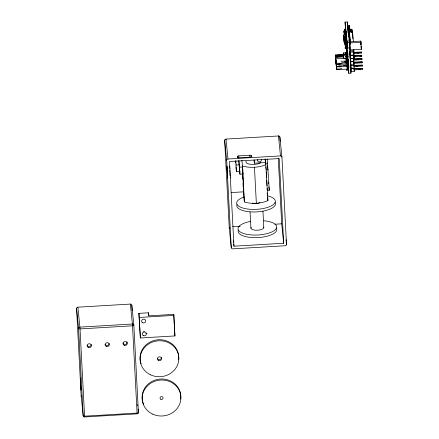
<?xml version="1.0" encoding="UTF-8"?>
<svg xmlns="http://www.w3.org/2000/svg" width="439" height="439" viewBox="0 0 439 439"><rect width="100%" height="100%" fill="white"/><g stroke="black" fill="none" stroke-linecap="round" stroke-linejoin="round"><path stroke-width="0.66" d="M345.394 40.811L345.575 44.301L345.394 40.811L346.783 40.629L346.799 40.992M344.16 40.317L344.099 39.532M345.114 36.881L346.201 34.154L345.795 34.165L344.802 36.036L345.114 36.881L346.239 34.533L345.866 34.549L344.84 36.415L343.863 36.646L343.688 34.868L344.549 34.456L345.877 34.73M346.366 36.108L346.322 35.329L345.916 35.34L344.922 37.211L345.235 38.056L346.349 36.223L346.36 35.707L345.987 35.729L344.961 37.589M84.628 416.995L79.997 328.202L77.89 307.179L130.378 304.073A1.383 1.284 -5.8 0 1 131.826 305.275L133.851 325.217L138.422 412.484A1.383 1.284 -5.8 0 1 137.111 413.845L84.623 416.951A1.383 1.284 -5.8 0 1 83.174 415.749L81.149 395.808L76.578 308.546A1.383 1.284 -5.8 0 1 77.89 307.179M347.397 48.499L347.304 46.902L347.326 47.631M345.778 30.664L345.723 29.622L346.014 33.32C342.442 35.329 344.406 27.844 345.855 31.361C346.376 31.833 342.65 31.257 344.505 32.684M347.6 60.867L347.556 60.362L347.726 62.184M347.99 64.769L347.907 63.452L348.292 66.037M345.334 30.664L345.23 29.073L344.774 29.161L344.867 30.478L345.328 30.51L345.46 28.903L345.586 30.653L345.252 29.896M345.46 28.903C346.173 29.764 344.549 29.792 345.263 29.545M345.965 34.237L345.932 34.994L345.691 33.304L345.471 34.001M335.851 61.828L335.901 59.726L336.186 63.37L336.269 62.02M346.59 50.82L346.744 52.806L346.497 48.669M347.15 56.45L346.964 54.041L346.344 54.634L347.238 58.173L343.83 58.425L343.693 57.136M347.759 66.997L347.726 68.264L348.39 68.994L336.647 69.691L335.67 58.563L346.914 58.327L347.776 66.366M343.896 37.875L343.88 37.82M345.498 42.764L345.52 43.099M349.938 46.978L349.976 42.726M346.656 43.543L346.634 43.22L346.892 45.382L346.486 45.42L346.448 45.014M348.165 32.546L348.665 31.937L347.984 29.194L348.379 29.215L348.165 32.546L349.79 31.844L349.718 28.919L349.987 32.003M346.881 59.397L346.914 58.327L346.59 59.27M345.284 29.6L345.23 29.073M345.542 34.741L345.433 33.32M360.814 42.813L360.995 44.087L360.375 44.026M346.305 54.041L345.74 53.893L345.718 52.905L347.765 52.746M347.699 57.224L345.91 57.152L345.888 56.165L347.94 56.005M348.484 60.45L346.08 60.412L346.058 59.424L348.111 59.265M348.654 63.71L346.25 63.671L346.228 62.684L348.281 62.525M348.824 66.969L346.426 66.931L346.398 65.943L348.451 65.784M348.994 70.229L346.596 70.191L346.569 69.203L348.621 69.044M350.887 71.612L351.238 71.442L351.348 68.166L350.876 64.928L350.492 51.868L349.757 51.078L353.165 50.875L353.285 52L354.3 71.409L350.887 71.612L350.552 65.175L353.96 64.977L353.675 60.571L353.79 61.718L350.355 61.685L353.79 61.718M80.288 378.1L80.974 390.035L80.513 380.882M343.995 39.598L343.984 39.653M349.96 42.353L349.943 42.045M350.19 40.695L349.356 32.212L348.281 32.574M350.256 41.974L349.362 32.228L348.681 35.921L349.927 39.422L349.109 40.756L349.06 40.251M350.728 50.957L350.657 49.678M350.075 52.515L350.163 51.198L350.338 52.499M336.181 60.791L335.67 58.563L336.45 65.965L336.45 62.728L336.109 64.396M336.631 66.514L336.647 69.691L341.91 68.5M336.307 61.345L336.241 65.691M345.46 41.963L345.482 42.177M343.962 39.323L343.956 39.411M346.206 42.989C347.013 42.226 347.117 44.591 346.815 43.06L346.206 42.989L346.234 43.499L346.848 43.571M346.585 45.502L345.948 45.76L345.937 45.129L346.541 45.091L346.601 45.821L346.525 45.387M346.075 46.968L346.08 47.516L346.102 46.721L346.711 46.682L346.772 47.412M344.22 40.783L344.236 41.096M351.167 32.288L351.546 29.578L348.094 29.687L348.544 32.563M349.532 31.537L350.679 31.438L350.75 30.955L349.406 31.026M345.74 53.893L345.718 52.905M345.91 57.152L345.888 56.165M346.08 60.412L346.058 59.424M346.25 63.671L346.228 62.684M346.426 66.931L346.398 65.943M346.596 70.191L346.569 69.203M344.149 39.96L344.105 39.609M346.113 47.324L346.755 47.094M344.105 39.702L344.22 39.933M335.978 63.095L336.197 61.926M346.909 43.071L346.892 42.813M345.987 41.079L345.932 38.775L346.623 38.736L346.711 39.85M350.146 43.357L350.026 43.697L349.998 43.049M346.623 38.736L346.651 39.236L345.872 38.972L345.937 39.636L346.689 39.4L346.942 44.218M346.673 41.25L346.81 40.646L346.794 41.271L345.482 41.217M346.925 43.713L346.81 43.093L346.925 43.713L346.327 43.856M350.092 42.287L350.031 43.664M349.674 42.89L350.075 41.99L349.104 41.968L360.825 41.096L361.324 49.404L350.048 49.953L349.674 42.89L360.951 42.374M346.475 55.934C347.068 52 347.737 56.247 346.475 55.934L347.809 55.802M346.234 43.499L347.029 43.648M346.102 36.903L346.475 36.887L346.47 37.397L345.356 39.236L345.081 38.769L346.102 36.903L346.031 36.519L345.18 36.41M350.004 43.214L349.987 42.912M345.477 37.2L346.031 36.294M345.356 39.236L346.437 36.508L346.031 36.519L345.081 38.769M348.379 29.215L348.122 29.594L347.984 29.194M346.047 41.025L346.651 40.739M351.546 29.578L350.569 30.604L351.546 29.578L351.935 32.596M338.189 68.544L336.647 69.691L336.126 63.161L342.146 63.43M349.598 29.709L349.894 29.55M350.662 55.127L350.037 55.396L349.867 52.131L350.492 51.868L350.015 55.166L353.45 55.193L353.165 50.875M350.838 58.387L350.212 58.656L353.62 58.458L353.505 57.311M350.382 61.915L351.008 61.647M349.57 31.295L350.75 30.955L350.679 31.438M343.688 34.868L344.171 42.391L343.907 36.53L346.08 36.399M345.905 34.489L344.697 34.67L345.669 34.44M346.327 43.34L346.892 43.209M345.46 33.474L345.559 34.911L345.098 34.879L345.005 33.562L345.46 33.474L345.509 34.083M345.948 45.892L345.916 45.48L346.025 47.165L345.916 45.48L346.025 47.165L345.987 45.886M345.586 44.048L344.45 43.889L344.236 39.719L346.404 39.598M347.117 60.736L348.336 60.582M347.249 62.036L348.467 61.877M347.65 65.932L348.868 65.773M347.172 67.31L349 67.074M349.439 27.476L349.581 28.859L347.951 29.062L348.138 32.535L349.428 32.459L349.4 31.893L347.951 29.062L349.428 32.459M344.341 61.383L346.865 61.081L347.26 64.977L343.474 65.433M345.943 39.768L345.894 39.098L346.014 40.964M345.109 62.651L347.002 62.431L341.723 62.579M344.867 30.478L344.824 29.638L345.279 29.589M345.098 34.879L345.054 34.039L345.515 33.984L345.268 34.456M344.077 31.021L345.811 30.949A3.095 1.147 -3 0 1 344.16 31.032L344.11 31.465M345.531 34.511L345.685 33.419M346.837 43.598L347.008 43.137M346.003 40.992L346.766 40.761L346.815 41.299M347.2 61.498L348.423 61.4M349.773 29.204L350.86 29.111L352.023 29.649L352.21 32.656L350.86 29.111M344.225 33.26L345.976 33.161L345.97 32.607M345.767 53.229L347.809 53.081M335.297 55.287L335.292 54.968L343.517 54.381L343.55 54.738L335.297 55.287L335.363 56.022L343.6 55.638M361.571 53.026L361.56 52.268L353.302 52.724L353.263 52.367L361.5 51.989L361.571 53.026L353.351 53.624L353.313 53.262M343.693 56.576L343.732 56.938L335.495 57.322L335.429 56.587L335.429 56.269L343.649 55.682M345.937 56.488L347.984 56.34M361.741 56.285L361.731 55.528L353.472 55.983L353.433 55.627L361.67 55.248L361.741 56.285L353.521 56.883L353.483 56.521L355.387 56.401M346.108 59.748L348.154 59.6M361.912 59.545L361.901 58.788L353.642 59.243L353.609 58.886L361.84 58.508L361.912 59.545L353.691 60.143L353.653 59.781M346.278 63.007L348.325 62.859M362.082 62.804L362.071 62.047L353.812 62.503L353.779 62.146L362.01 61.767L362.082 62.804L353.861 63.403L353.823 63.04M346.448 66.267L348.495 66.119M362.252 66.064L362.241 65.307L353.982 65.762L353.949 65.406L362.186 65.027L362.252 66.064L354.032 66.662L353.993 66.3M346.618 69.527L348.665 69.378M354.202 69.922L362.422 69.324L362.356 68.286L354.119 68.665L354.202 69.922L354.169 69.56M346.042 37.869L346.173 37.101L346.305 37.847M335.429 56.587L343.682 56.038L343.419 52.894L346.832 52.74M347.814 25.671L347.88 26.318L349.406 26.225L349.504 28.14L347.979 28.233L347.814 25.671L349.34 25.583L349.406 26.225M347.43 43.993L344.802 44.158L347.441 44.076M347.6 47.247L344.972 47.412L347.611 47.33M348.917 47.165L350.229 47.083M357.121 53.02L359.025 52.899M359.832 56.121L361.741 56M356.194 59.622L358.098 59.501M359.541 62.678L361.445 62.557M340.291 64.056L336.367 64.308L347.134 63.732M355.903 66.179L357.807 66.059M358.614 69.28L360.518 69.159M344.138 31.624L345.899 31.723M345.52 30.971L345.054 22.082L347.265 21.95L349.34 42.391L350.953 73.154L348.742 73.286L347.979 65.79M349.098 29.226L349.444 29.21M345.586 30.653C345.987 29.276 344.78 30.269 345.284 29.901M348.357 32.239L348.138 32.535M345.169 33.529L345.866 33.567L345.811 32.453M346.58 39.241L346.64 39.801L346.689 39.4M345.054 22.082L347.128 42.517L349.34 42.391M346.569 42.885L346.618 42.484L346.711 44.312M346.59 43.862L346.678 44.257M346.717 47.055L346.711 46.682L346.859 49.069L346.25 49.102L346.102 46.721M346.783 48.339L346.815 48.658M343.419 52.894L343.55 54.222L348.138 53.931M346.892 54.184L348.116 54.107M347.04 55.089L347.013 54.573L343.55 54.222L343.83 58.425M346.409 55.517L347.633 55.446M353.45 55.193L350.037 55.396L349.867 52.131L353.285 52M349.532 57.119L350.756 57.043M350.212 58.656L353.62 58.458M350.552 65.175L353.96 64.977M238.8 155.878L249.846 155.225A1.383 0.516 -3 0 1 251.278 155.653L251.371 156.547A1.383 0.516 -3 0 1 250.043 157.14L238.992 157.793A1.383 0.516 -3 0 1 237.559 157.365L237.466 156.471A1.383 0.516 -3 0 1 238.8 155.878L238.898 157.804M231.26 247.645L226.683 160.378A1.383 1.284 -5.8 0 1 228 159.011L280.488 155.905A1.383 1.284 -5.8 0 1 281.931 157.107L286.508 244.375A1.383 1.284 -5.8 0 1 285.191 245.741L232.708 248.847A1.383 1.284 -5.8 0 1 231.26 247.645L229.235 227.704L224.658 140.436A1.383 0.516 -3 0 1 225.026 140.052M254.071 160.037L254.39 163.198L265.436 162.545L265.266 159.335M235.748 165.009L239.804 164.773M265.485 163.253L267.516 163.132L269.266 190.312L267.23 190.433L267.121 188.38M238.898 160.767L239.546 167.138L242.586 166.963L242.959 174.02L239.919 174.201L238.745 160.789M235.952 167.007L236.423 171.654L240.133 171.435M266.155 169.898L268.191 169.778M231.249 192.562L243.678 191.827L242.712 173.345M232.659 226.727L240.155 226.283M274.891 224.23L281.706 223.824L283.676 243.255L233.954 246.197L233.751 244.188M138.9 313.358L148.569 312.787L148.881 315.855L173.745 314.384L173.849 315.405L174.925 335.939L140.392 337.981L138.9 313.358L140.392 337.981M139.317 317.446L173.849 315.405M145.781 333.547L147.07 333.47M354.158 69.022L362.411 68.566L362.422 69.324M346.316 54.573L347.677 54.502M335.939 55.676L338.48 55.544M336.071 56.971L338.612 56.84M345.943 56.938L347.633 56.861M347.227 61.581L348.451 61.537M346.75 62.898L347.973 62.854M338.694 65.263L347.26 64.977M348.928 47.291L350.245 47.253M347.479 44.926L344.851 44.997L347.49 45.008M347.65 48.186L345.021 48.263L347.661 48.268M348.967 48.147L350.284 48.109M340.927 61.23L346.865 61.081M336.488 66.613L346.448 66.393M345.466 33.874L345.767 34.072L345.235 33.957M336.609 66.898L341.218 66.854M344.818 30L345.279 30M345.049 34.401L345.509 34.401M348.978 48.274L350.3 48.279M347.172 61.043L348.401 61.054M347.304 62.343L348.533 62.354M347.699 66.24L348.934 66.251M349.856 29.792L348.138 30.055L348.094 29.687M345.822 31.526L345.883 31.559A3.095 1.147 -3 0 0 344.22 31.624L344.16 31.811M344.802 36.036L345.076 36.475M344.922 37.211L345.235 38.056M345.043 38.391L345.317 38.83M349.729 31.718L350.037 32.321M345.976 45.535L346.426 46.583M346.146 47.127L346.815 48.696L346.157 48.482L346.25 49.102M346.656 53.745L347.112 55.429L343.677 55.495L343.55 54.222M346.596 56.779L346.936 57.63M347.414 67.222L347.726 68.264L347.584 66.964M346.025 47.275L345.937 45.129M361.5 51.989L361.56 52.268M361.67 55.248L361.731 55.528M361.84 58.508L361.901 58.788M362.01 61.767L362.071 62.047M362.186 65.027L362.241 65.307M362.356 68.286L362.411 68.566M346.497 48.669L346.651 50.655M335.363 56.022L335.292 54.968M335.495 57.322L335.429 56.269M345.751 34.193L345.866 34.549M345.916 35.34L345.987 35.729M80.293 378.105L80.507 380.761M350.355 61.685L350.876 64.928M347.765 26.395L348.034 28.129M346.986 55.72L347.079 56.318M347.386 48.504L347.353 48.098M230.299 177.872L230.277 177.06M348.33 33.084L348.681 35.921M346.832 44.871L346.892 45.382M346.316 42.951L346.376 43.466M347.655 60.829L347.672 61.438M348.05 64.725L348.072 65.411M137.127 413.851L132.485 325.162L130.378 304.073M354.3 71.409L354.059 67.974M346.141 37.041L346.338 38.956M344.774 29.161L344.824 29.638M345.005 33.562L345.054 34.039M343.907 36.53L344.236 39.719M361.324 49.404L361.094 46.21M354.032 56.499L354.284 59.002M349.285 25.989L349.362 26.708M349.378 27.092L349.504 28.14M349.647 31.191L349.762 32.338L349.581 28.859M350.075 43.993L350.113 44.849M350.745 71.113L350.953 73.154M346.75 41.173L346.815 41.837L346.788 41.337M345.767 32.596L345.866 33.567L345.712 32.651M346.574 42.265L346.64 42.934M346.629 46.721L346.772 47.439M346.799 48.312L346.925 48.927M346.667 47.105L346.689 47.478L346.612 46.748L346.645 47.072M347.573 60.95L347.82 63.029M347.913 64.303L348.39 68.994M346.733 53.531L346.876 54.891M347.112 56.894L347.633 62.387M344.127 40.695L344.45 43.889M281.931 157.107L279.906 137.171A1.383 1.284 -5.8 0 0 278.458 135.969L225.975 139.075L225.97 139.41M280.488 155.905L278.452 135.887L278.452 136.304M286.036 239.721L286.508 244.375M268.438 182.13L268.575 183.491M268.92 186.904L269.266 190.312M265.458 158.902L267.922 200.557A15.601 5.789 -3 0 1 244.369 201.951L243.464 191.711M265.09 159.17L265.436 162.545M265.842 166.836L266.029 168.675M267.153 193.012L267.28 194.268M267.603 197.413L267.922 200.557M241.911 160.295L242.586 166.963M242.855 173.01L242.959 174.02M228 159.011L225.975 139.075A1.383 1.284 -5.8 0 0 224.658 140.436L226.683 160.378M233.339 240.166L233.614 242.849M174.925 335.939L173.745 314.384M137.616 404.506L137.747 405.834M138.087 409.159L138.422 412.484A1.383 0.516 -3 0 1 137.094 413.077L84.606 416.177A1.383 0.516 -3 0 1 83.174 415.749L78.603 328.487L76.578 308.546M350.059 57.169L350.037 56.422M347.677 61.515L347.798 62.667M344.352 39.576L344.395 40.514M352.736 35.274L352.736 34.977M349.417 45.003L349.34 43.494L349.362 44.158M346.508 45.025L346.689 47.478M347.715 62.069L347.82 62.958M348.193 26.516L348.286 27.624M347.112 55.473L347.145 56.368M348.352 66.937L348.319 66.015M349.576 48.103C349.685 48.806 349.389 45.453 349.57 47.637M347.194 44.976C347.293 45.98 347.079 42.594 347.145 44.13M348.006 60.357C348.067 61.043 347.864 57.63 347.973 59.918M346.503 45.063L346.563 45.464M347.655 53.777C347.759 54.809 347.485 51.089 347.655 53.295M229.762 167.457L229.624 166.008L229.652 166.853M348.506 70.004L348.544 70.427L348.467 69.373M348.16 63.414C348.292 64.945 348.034 60.895 348.138 63.013M348.489 69.274L348.451 68.808L348.511 69.592M347.814 56.818C347.951 58.585 347.704 54.452 347.787 56.417M348.209 66.437L348.171 65.982L348.215 66.508M345.394 26.85L345.389 26.741M348.325 66.091L348.319 66.519M345.592 28.7C345.691 30.022 345.509 27.3 345.608 28.595M345.723 33.874L345.691 33.304M352.023 29.649L352.221 32.892M348.094 65.356L348.111 65.707M230.118 175.792L229.816 170.041M229.816 168.258L229.838 168.647M345.965 32.93L345.937 33.139A3.095 1.147 -3 0 0 344.302 33.238L344.209 32.815M227.073 168.812L226.859 166.151L227.545 178.086L227.517 177.224M360.825 41.096L361.023 44.932M353.411 41.749L352.55 32.299L352.654 34.286M353.823 49.563L354.317 59.035M353.669 49.821L353.763 51.451M353.609 49.497L353.653 50.287M352.72 35.575L352.896 38.928M349.34 25.583L349.428 28.744M347.88 26.318L347.979 28.233M347.672 26.559L347.732 27.717M347.265 21.95L347.408 24.683M347.512 26.735L347.584 28.101M347.128 42.517L348.742 73.286M346.64 39.801L346.695 40.827M346.958 54.019L346.991 54.595M345.932 38.775L346.097 41.271M346.415 48.06L346.667 52.85M345.005 29.556L345.038 30.055M344.055 30.823L344.247 33.457M280.12 141.259L279.906 137.171A1.383 0.516 -3 0 0 279.467 136.831M283.676 243.255L279.237 158.556L229.515 161.497L233.954 246.197M278.266 158.254L281.706 223.824M267.219 158.923L267.472 163.698M267.576 165.75L267.719 168.477M266.259 171.951L266.55 177.427M266.692 180.166L266.978 185.642M265.386 159.264L265.562 162.639M262.945 211.148L263.801 227.451M254.225 159.988L254.39 163.198M254.461 167.248L256.349 203.246M251.278 155.653L251.349 156.937M249.846 155.225L249.95 157.151M250.054 211.911L250.905 228.214M242.509 166.392L242.482 165.953A15.601 5.789 -3 0 0 266.034 164.559M242.553 167.275L244.369 201.951M242.597 175.221L242.794 178.925M243.03 183.431L243.244 187.541M239.546 167.138L239.919 174.201M237.466 156.471L237.537 157.755M235.853 160.789L236.423 171.654M235.534 160.932L235.639 162.973M148.569 312.787L148.711 315.52M131.826 305.275L132.112 310.73M346.936 43.022L346.964 43.532M346.876 43.148L346.903 43.659M346.141 37.589L346.201 38.78M345.948 32.195L345.888 31.531L345.91 31.899M344.165 31.998L344.154 32.283M346.014 39.762L346.042 40.964M349.471 26.516L349.51 28.557M109.179 343.463A2.074 1.926 -5.8 0 1 105.14 344.231M81.83 396.845A1.383 1.284 -5.8 0 1 81.149 395.808M91.202 344.352A2.074 1.926 -5.8 0 1 89.534 346.536A2.074 1.926 -5.8 0 1 87.131 345.114M126.948 341.701A2.074 1.926 -5.8 0 1 125.73 344.335A2.074 1.926 -5.8 0 1 123.041 342.991M144.398 331.664A2.074 1.926 -5.8 0 1 143.449 331.681M141.056 363.755A19.376 17.988 -5.8 0 1 157.524 339.819A19.376 17.988 -5.8 0 1 178.574 359.854M161.459 357.587A2.074 1.926 -5.8 0 1 157.371 358.18M143.816 404.665A19.376 17.988 -5.8 0 1 158.638 379.214A19.376 17.988 -5.8 0 1 180.632 399.133M261.49 159.642A2.074 1.926 -5.8 0 1 259.339 161.865A2.074 1.926 -5.8 0 1 257.413 159.522M229.915 228.741A1.383 1.284 -5.8 0 1 229.235 227.704A1.383 0.516 -3 0 1 229.816 227.237M260.717 162.704A7.99 2.963 -3 0 1 250.834 164.367A7.99 2.963 -3 0 1 246.125 161.124M259.937 202.642A4.95 1.833 -3 0 1 252.266 203.092M243.607 194.406A15.601 5.789 -3 0 1 244.172 194.131M267.631 195.887A19.376 7.189 -3 0 1 270.347 206.352A19.376 7.189 -3 0 1 241.752 207.674A19.376 7.189 -3 0 1 244.282 196.974M275.023 202.308A19.376 7.189 -3 0 1 256.87 211.889A19.376 7.189 -3 0 1 236.994 204.558M263.647 227.023A6.459 2.398 -3 0 1 256.969 230.245A6.459 2.398 -3 0 1 251.267 227.309M263.795 220.757A19.376 7.189 -3 0 1 272.948 231.386A19.376 7.189 -3 0 1 241.867 232.846A19.376 7.189 -3 0 1 250.735 221.371M276.367 227.973A19.376 7.189 -3 0 1 258.214 237.559A19.376 7.189 -3 0 1 238.339 230.223M352.671 34.039L352.687 34.467L352.671 34.033M348.275 65.532L348.286 65.894L348.281 65.532M348.259 67.359L348.242 66.942L348.248 67.337M351.348 68.166L350.712 68.358L354.136 68.237L351.348 68.166M346.157 47.472L346.086 47.072L346.119 47.483M132.402 324.015L79.914 327.121A1.383 1.284 -5.8 0 0 78.603 328.487A1.383 0.516 -3 0 0 80.035 328.915L132.523 325.809A1.383 0.516 -3 0 0 133.851 325.217A1.383 1.284 -5.8 0 0 132.402 324.015L132.408 324.064M346.184 48.35L346.195 48.756L346.184 48.35M349.131 41.074L349.148 41.436L349.131 41.09M346.92 41.206L346.936 41.568L346.92 41.222M347.095 46.66L347.112 46.951L347.095 46.671M347.359 50.957L347.375 51.319L347.359 50.99M347.029 51.978L347.04 52.323L347.029 51.994M106.26 346.333A2.074 1.926 -5.8 0 0 109.284 344.483A2.074 1.926 -5.8 0 0 106.084 343.002A2.074 1.926 -5.8 0 0 106.26 346.333M88.305 347.397A2.074 1.926 -5.8 0 0 91.323 345.548A2.074 1.926 -5.8 0 0 88.129 344.061A2.074 1.926 -5.8 0 0 88.305 347.397M124.215 345.274A2.074 1.926 -5.8 0 0 127.239 343.424A2.074 1.926 -5.8 0 0 124.039 341.937A2.074 1.926 -5.8 0 0 124.215 345.274M143.388 335.615A2.074 1.926 -5.8 0 0 146.406 333.761A2.074 1.926 -5.8 0 0 143.213 332.279A2.074 1.926 -5.8 0 0 143.388 335.615M142.713 322.78A2.074 1.926 -5.8 0 0 145.737 320.931A2.074 1.926 -5.8 0 0 142.538 319.444A2.074 1.926 -5.8 0 0 142.713 322.78M150.637 374.868A19.376 17.988 -5.8 0 0 178.832 357.593A19.376 17.988 -5.8 0 0 149.008 343.748A19.376 17.988 -5.8 0 0 150.637 374.868M158.545 360.463A2.074 1.926 -5.8 0 0 161.563 358.614A2.074 1.926 -5.8 0 0 158.369 357.126A2.074 1.926 -5.8 0 0 158.545 360.463M152.695 414.142A19.376 17.988 -5.8 0 0 180.89 396.867A19.376 17.988 -5.8 0 0 151.065 383.022A19.376 17.988 -5.8 0 0 152.695 414.142M160.855 399.276A1.52 1.416 -5.8 0 0 163.072 397.921A1.52 1.416 -5.8 0 0 160.729 396.834A1.52 1.416 -5.8 0 0 160.855 399.276"/></g></svg>
